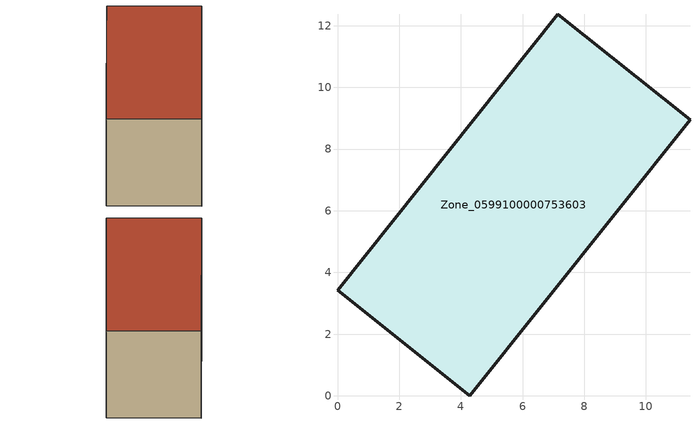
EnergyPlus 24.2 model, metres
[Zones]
Zone_0599100000753603
 floor ground (C_G): 7.14,12.37 11.43,8.95 4.29,0 0,3.42 z0.63
 wall outside (C_F): 11.43,8.95 7.14,12.37 0,3.42 4.29,0 11.43,8.95 z0.63:6.71
 roof outside (C_R): 0,3.42 4.29,0 11.43,8.95 7.14,12.37 z6.71
[BUILDING]
Pand.0599100000753603: North Axis=0; Terrain=City; Loads Convergence Tolerance Value=0.04; Temperature Convergence Tolerance Value=0.4; Solar Distribution=FullExterior; Maximum Number of Warmup Days=25; Minimum Number of Warmup Days=1
[Site:Location]
Rotterdam.The.Hague.AP_ZH_NLD Design_Conditions: Latitude=51.96; Longitude=4.45; Time Zone=1; Elevation=-4.5
[SITE:GROUNDTEMPERATURE:BUILDINGSURFACE]
18, 18, 18, 18, 18, 18, 18, 18, 18, 18, 18, 18
[MATERIAL] Thermal Absorptance=0.9; Solar Absorptance=0.7; Visible Absorptance=0.7
Name | Roughness | Thickness | Conductivity | Density | Specific Heat
G.TC.2006-2014 | MediumSmooth | 0.15 | 0.06 | 540 | 1210
F.TC.2006-2014 | Rough | 0.3 | 0.12 | 1920 | 840
R.TC.2006-2014 | MediumRough | 0.2 | 0.08 | 1500 | 1000
[CONSTRUCTION]
C_G: G.TC.2006-2014
C_F: F.TC.2006-2014
C_R: R.TC.2006-2014
[ZONE]
Zone_0599100000753603: Type=1; Multiplier=1; Ceiling Height=Autocalculate; Volume=Autocalculate; Floor Area=autocalculate; Part of Total Floor Area=Yes
[ZONEINFILTRATION:DESIGNFLOWRATE]
Infil_Zone_0599100000753603: Zone or ZoneList or Space or SpaceList=Zone_0599100000753603; Schedule=AlwaysOn; Design Flow Rate Calculation Method=Flow/Area; Flow Rate per Floor Area=0.0015; Constant Term Coefficient=1; Temperature Term Coefficient=0; Velocity Term Coefficient=0; Velocity Squared Term Coefficient=0
[HVACTEMPLATE:ZONE:IDEALLOADSAIRSYSTEM]
Zone_0599100000753603: Maximum Heating Supply Air Temperature=50; Minimum Cooling Supply Air Temperature=13; Maximum Heating Supply Air Humidity Ratio=0.0156; Minimum Cooling Supply Air Humidity Ratio=0.0077; Heating Limit=NoLimit; Cooling Limit=NoLimit; Dehumidification Control Type=ConstantSensibleHeatRatio; Cooling Sensible Heat Ratio=0.7; Dehumidification Setpoint=60; Humidification Control Type=None; Humidification Setpoint=30; Outdoor Air Method=None; Outdoor Air Flow Rate per Person=0.00944; Outdoor Air Flow Rate per Zone Floor Area=0; Outdoor Air Flow Rate per Zone=0; Demand Controlled Ventilation Type=None; Outdoor Air Economizer Type=NoEconomizer; Heat Recovery Type=None; Sensible Heat Recovery Effectiveness=0.7; Latent Heat Recovery Effectiveness=0.65
[ZONECONTROL:THERMOSTAT]
ThermostatControl_Zone_0599100000753603: Zone or ZoneList=Zone_0599100000753603; Control Type Schedule=DualSetpointControlType; Control 1=Thermostat_Zone_0599100000753603; Temperature Difference Between Cutout And Setpoint=0
[THERMOSTATSETPOINT:DUALSETPOINT]
Thermostat_Zone_0599100000753603: Heating Setpoint Temperature Schedule=HeatingSetpoint_Zone_0599100000753603; Cooling Setpoint Temperature Schedule=CoolingSetpoint_Zone_0599100000753603
[SCHEDULE:COMPACT]
HeatingSetpoint_Zone_0599100000753603: Through: 12/31, For: AllDays, Until: 24:00, 21
CoolingSetpoint_Zone_0599100000753603: Through: 12/31, For: AllDays, Until: 24:00, 24
DualSetpointControlType: Through: 12/31, For: AllDays, Until: 24:00, 4
AlwaysOn: Through: 12/31, For: AllDays, Until: 24:00, 1
